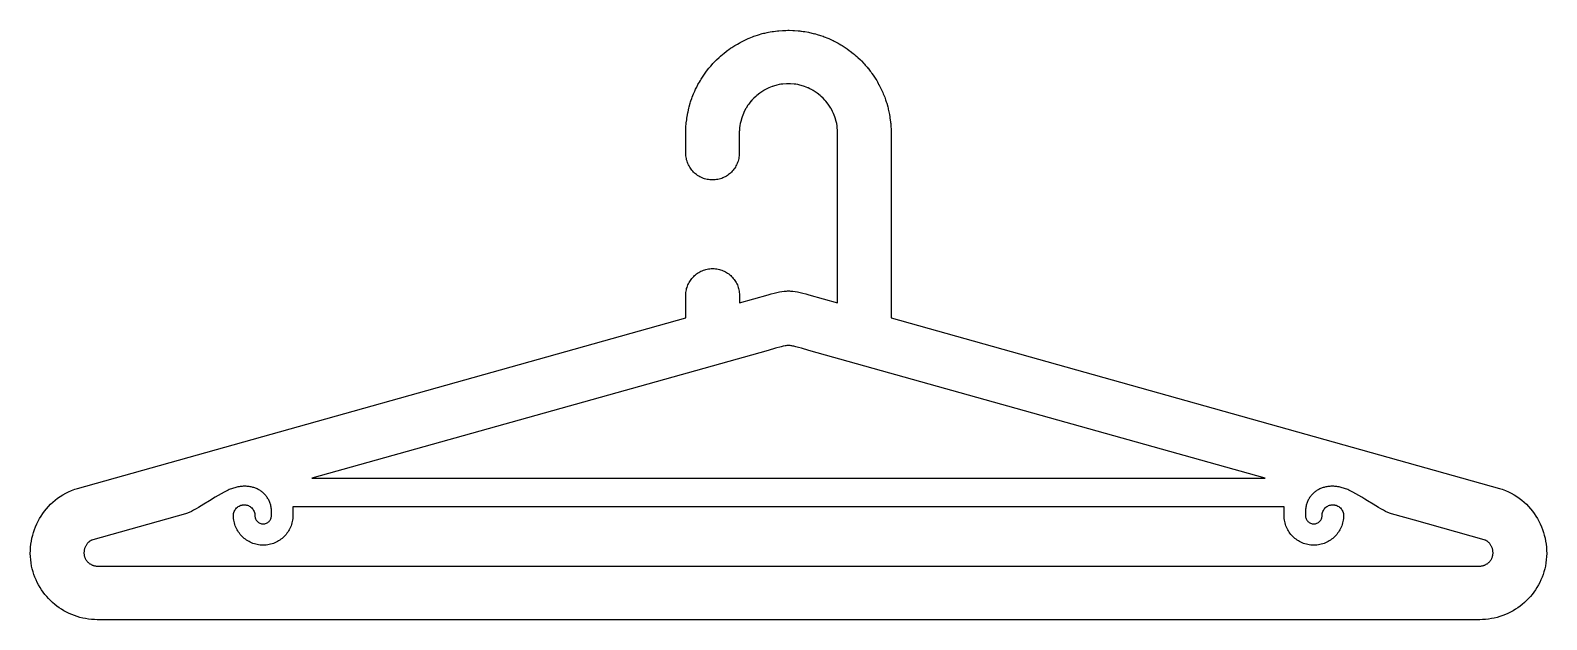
# Model space of a CAD drawing. Extents: x 27 to 2943, y 104 to 2866.
# Drawn here: x 1012.1 to 1436.3, y 2610.8 to 2775.8 of the extents above; entities that cross this region are included whole.
import ezdxf

# ---------------------------------------------------------------- set-up
doc = ezdxf.new("R2010")
doc.units = 0
doc.layers.add('IMPORT_-_HANGER_PACK_EPS', color=18, linetype='CONTINUOUS')

msp = doc.modelspace()

# ---------------------------------------------------------------- linework, layer by layer
at = {"layer": 'IMPORT_-_HANGER_PACK_EPS'}
for points in [[(1224.19, 2610.85), (1030.79, 2610.85), (1030.03, 2610.86), (1029.2, 2610.92), (1028.37, 2611.01), (1027.56, 2611.14), (1026.75, 2611.3), (1025.96, 2611.5), (1025.18, 2611.73), (1024.42, 2611.99), (1023.67, 2612.28), (1022.93, 2612.6), (1022.22, 2612.96), (1021.52, 2613.34), (1020.84, 2613.75), (1020.18, 2614.19), (1019.54, 2614.65), (1018.92, 2615.14), (1018.33, 2615.65), (1017.75, 2616.19), (1017.2, 2616.75), (1016.68, 2617.33), (1016.17, 2617.94), (1015.69, 2618.57), (1015.24, 2619.21), (1014.82, 2619.88), (1014.42, 2620.57), (1014.05, 2621.28), (1013.71, 2622), (1013.4, 2622.74), (1013.12, 2623.49), (1012.87, 2624.27), (1012.66, 2625.05), (1012.47, 2625.86), (1012.32, 2626.73), (1012.2, 2627.62), (1012.13, 2628.5), (1012.1, 2629.37), (1012.12, 2630.24), (1012.17, 2631.11), (1012.26, 2631.96), (1012.39, 2632.81), (1012.56, 2633.64), (1012.76, 2634.46), (1013, 2635.28), (1013.27, 2636.07), (1013.57, 2636.86), (1013.91, 2637.63), (1014.28, 2638.38), (1014.69, 2639.12), (1015.12, 2639.84), (1015.59, 2640.54), (1016.09, 2641.22), (1016.62, 2641.88), (1017.18, 2642.52), (1017.78, 2643.14), (1018.41, 2643.73), (1019.06, 2644.29), (1019.75, 2644.83), (1020.47, 2645.34), (1021.22, 2645.81), (1022, 2646.25), (1022.81, 2646.65), (1023.65, 2647.01), (1024.51, 2647.33), (1025.3, 2647.58), (1195.47, 2695.31), (1195.47, 2701.59), (1195.48, 2701.98), (1195.5, 2702.36), (1195.55, 2702.74), (1195.62, 2703.11), (1195.7, 2703.47), (1195.8, 2703.82), (1195.92, 2704.17), (1196.05, 2704.51), (1196.2, 2704.85), (1196.37, 2705.17), (1196.55, 2705.48), (1196.75, 2705.79), (1196.96, 2706.08), (1197.18, 2706.36), (1197.41, 2706.64), (1197.66, 2706.9), (1197.92, 2707.15), (1198.19, 2707.38), (1198.48, 2707.6), (1198.77, 2707.81), (1199.08, 2708.01), (1199.39, 2708.19), (1199.71, 2708.35), (1200.05, 2708.5), (1200.39, 2708.64), (1200.74, 2708.76), (1201.09, 2708.86), (1201.45, 2708.94), (1201.82, 2709.01), (1202.2, 2709.05), (1202.58, 2709.08), (1202.97, 2709.09), (1203.35, 2709.08), (1203.73, 2709.05), (1204.11, 2709.01), (1204.48, 2708.94), (1204.84, 2708.86), (1205.2, 2708.76), (1205.54, 2708.64), (1205.88, 2708.5), (1206.22, 2708.35), (1206.54, 2708.19), (1206.85, 2708.01), (1207.16, 2707.81), (1207.45, 2707.6), (1207.74, 2707.38), (1208.01, 2707.15), (1208.27, 2706.9), (1208.52, 2706.64), (1208.75, 2706.36), (1208.98, 2706.08), (1209.18, 2705.79), (1209.38, 2705.48), (1209.56, 2705.17), (1209.73, 2704.85), (1209.88, 2704.51), (1210.01, 2704.17), (1210.13, 2703.82), (1210.23, 2703.47), (1210.31, 2703.11), (1210.38, 2702.74), (1210.43, 2702.36), (1210.46, 2701.98), (1210.47, 2701.59), (1210.47, 2699.52), (1218.46, 2701.76), (1219.37, 2702.01), (1220.2, 2702.23), (1220.96, 2702.41), (1221.67, 2702.56), (1222.34, 2702.67), (1222.97, 2702.76), (1223.28, 2702.79), (1223.59, 2702.81), (1223.89, 2702.82), (1224.19, 2702.82), (1224.49, 2702.82), (1224.79, 2702.81), (1225.09, 2702.79), (1225.4, 2702.76), (1226.03, 2702.67), (1226.7, 2702.56), (1227.41, 2702.41), (1228.18, 2702.23), (1229.01, 2702.01), (1229.91, 2701.76), (1237.91, 2699.52), (1237.91, 2710.61), (1237.91, 2746.96), (1237.93, 2746.96), (1237.92, 2747.43), (1237.91, 2747.59), (1237.82, 2748.66), (1237.83, 2748.66), (1237.77, 2749.15), (1237.7, 2749.57), (1237.68, 2749.64), (1237.53, 2750.28), (1237.53, 2750.28), (1237.26, 2751.24), (1237.16, 2751.53), (1237.14, 2751.57), (1236.76, 2752.53), (1236.52, 2753.06), (1236.19, 2753.71), (1236.19, 2753.71), (1236.11, 2753.86), (1236.03, 2753.98), (1235.51, 2754.79), (1235.32, 2755.05), (1235.29, 2755.09), (1234.65, 2755.9), (1234.66, 2755.9), (1234.39, 2756.21), (1233.87, 2756.75), (1233.33, 2757.27), (1233.07, 2757.49), (1233.02, 2757.54), (1232.21, 2758.17), (1232.21, 2758.17), (1231.91, 2758.39), (1231.1, 2758.91), (1231.1, 2758.92), (1230.91, 2759.03), (1230.82, 2759.07), (1230.18, 2759.4), (1229.65, 2759.65), (1229.64, 2759.65), (1228.68, 2760.03), (1228.68, 2760.03), (1228.36, 2760.14), (1227.4, 2760.41), (1227.4, 2760.41), (1226.76, 2760.56), (1226.76, 2760.57), (1226.26, 2760.66), (1225.93, 2760.7), (1225.78, 2760.71), (1224.71, 2760.79), (1224.71, 2760.8), (1224.17, 2760.81), (1223.8, 2760.8), (1223.64, 2760.79), (1222.57, 2760.71), (1222.56, 2760.72), (1222.08, 2760.66), (1221.66, 2760.58), (1221.58, 2760.56), (1220.95, 2760.42), (1220.94, 2760.41), (1219.98, 2760.14), (1219.7, 2760.04), (1219.66, 2760.03), (1218.7, 2759.65), (1218.17, 2759.4), (1217.52, 2759.07), (1217.52, 2759.08), (1217.37, 2758.99), (1217.25, 2758.91), (1216.44, 2758.39), (1216.17, 2758.2), (1216.13, 2758.17), (1215.33, 2757.54), (1215.33, 2757.54), (1215.01, 2757.27), (1214.47, 2756.75), (1213.96, 2756.21), (1213.74, 2755.96), (1213.69, 2755.9), (1213.06, 2755.09), (1213.05, 2755.1), (1212.84, 2754.79), (1212.32, 2753.98), (1212.31, 2753.99), (1212.2, 2753.8), (1212.16, 2753.71), (1211.82, 2753.06), (1211.58, 2752.53), (1211.58, 2752.53), (1211.2, 2751.57), (1211.2, 2751.57), (1211.09, 2751.24), (1210.81, 2750.28), (1210.81, 2750.28), (1210.67, 2749.64), (1210.66, 2749.65), (1210.57, 2749.15), (1210.53, 2748.81), (1210.52, 2748.66), (1210.44, 2747.59), (1210.43, 2747.59), (1210.41, 2746.78), (1210.41, 2741.36), (1210.4, 2740.98), (1210.37, 2740.6), (1210.32, 2740.22), (1210.25, 2739.86), (1210.17, 2739.49), (1210.07, 2739.14), (1209.95, 2738.79), (1209.82, 2738.45), (1209.67, 2738.12), (1209.5, 2737.8), (1209.33, 2737.49), (1209.13, 2737.18), (1208.92, 2736.89), (1208.7, 2736.61), (1208.47, 2736.34), (1208.22, 2736.08), (1207.96, 2735.83), (1207.69, 2735.6), (1207.41, 2735.37), (1207.11, 2735.17), (1206.81, 2734.97), (1206.5, 2734.79), (1206.17, 2734.63), (1205.84, 2734.48), (1205.5, 2734.34), (1205.16, 2734.23), (1204.8, 2734.13), (1204.44, 2734.04), (1204.07, 2733.98), (1203.7, 2733.93), (1203.32, 2733.9), (1202.94, 2733.89), (1202.55, 2733.9), (1202.17, 2733.93), (1201.8, 2733.98), (1201.43, 2734.04), (1201.07, 2734.13), (1200.71, 2734.23), (1200.37, 2734.34), (1200.03, 2734.48), (1199.7, 2734.63), (1199.38, 2734.79), (1199.06, 2734.97), (1198.76, 2735.17), (1198.47, 2735.37), (1198.18, 2735.6), (1197.91, 2735.83), (1197.65, 2736.08), (1197.41, 2736.34), (1197.17, 2736.61), (1196.95, 2736.89), (1196.74, 2737.18), (1196.55, 2737.49), (1196.37, 2737.8), (1196.2, 2738.12), (1196.05, 2738.45), (1195.92, 2738.79), (1195.8, 2739.14), (1195.7, 2739.49), (1195.62, 2739.86), (1195.55, 2740.22), (1195.5, 2740.6), (1195.48, 2740.98), (1195.47, 2741.36), (1195.47, 2746.96), (1195.47, 2747.13), (1195.47, 2747.14), (1195.5, 2748.32), (1195.51, 2748.7), (1195.5, 2748.7), (1195.58, 2749.78), (1195.6, 2750.02), (1195.63, 2750.25), (1195.71, 2750.72), (1195.77, 2751.21), (1195.84, 2751.63), (1196.02, 2752.63), (1196.09, 2752.98), (1196.08, 2752.98), (1196.31, 2754.01), (1196.41, 2754.38), (1196.4, 2754.39), (1196.69, 2755.39), (1196.79, 2755.73), (1196.91, 2756.06), (1197.14, 2756.72), (1197.27, 2757.07), (1197.26, 2757.07), (1197.64, 2758.03), (1197.79, 2758.39), (1197.95, 2758.73), (1198.21, 2759.29), (1198.35, 2759.6), (1198.51, 2759.89), (1198.85, 2760.56), (1199.05, 2760.92), (1199.27, 2761.26), (1199.54, 2761.74), (1199.73, 2762.06), (1199.72, 2762.07), (1200.27, 2762.93), (1200.46, 2763.2), (1200.65, 2763.46), (1201.07, 2764.06), (1201.29, 2764.34), (1201.28, 2764.35), (1201.91, 2765.16), (1202.17, 2765.47), (1202.44, 2765.76), (1202.82, 2766.2), (1203.06, 2766.46), (1203.06, 2766.46), (1203.76, 2767.2), (1204.03, 2767.47), (1204.03, 2767.47), (1204.04, 2767.47), (1204.77, 2768.17), (1204.98, 2768.37), (1205.2, 2768.56), (1205.81, 2769.08), (1206.08, 2769.3), (1206.07, 2769.31), (1206.88, 2769.95), (1207.19, 2770.18), (1207.51, 2770.39), (1208, 2770.75), (1208.3, 2770.95), (1208.3, 2770.95), (1209.16, 2771.51), (1209.53, 2771.73), (1209.91, 2771.93), (1210.37, 2772.2), (1210.67, 2772.36), (1210.67, 2772.37), (1211.58, 2772.84), (1211.94, 2773.01), (1211.93, 2773.02), (1212.87, 2773.45), (1213.2, 2773.58), (1213.19, 2773.59), (1214.15, 2773.97), (1214.52, 2774.11), (1214.89, 2774.22), (1215.49, 2774.42), (1215.84, 2774.53), (1215.84, 2774.54), (1216.84, 2774.83), (1217.21, 2774.92), (1217.57, 2775), (1218.24, 2775.15), (1218.63, 2775.23), (1219.02, 2775.29), (1219.63, 2775.4), (1220.01, 2775.46), (1220.01, 2775.46), (1221.07, 2775.59), (1221.45, 2775.63), (1221.45, 2775.65), (1222.53, 2775.73), (1222.98, 2775.75), (1223.42, 2775.74), (1224, 2775.76), (1224.35, 2775.76), (1224.38, 2775.76), (1224.38, 2775.76), (1225.44, 2775.73), (1225.82, 2775.71), (1225.82, 2775.73), (1226.89, 2775.65), (1227.13, 2775.63), (1227.37, 2775.6), (1227.61, 2775.56), (1227.84, 2775.52), (1228.33, 2775.46), (1228.74, 2775.39), (1229.75, 2775.21), (1230.1, 2775.14), (1230.1, 2775.15), (1231.12, 2774.91), (1231.5, 2774.82), (1231.5, 2774.83), (1232.5, 2774.54), (1232.84, 2774.43), (1233.18, 2774.31), (1233.84, 2774.09), (1234.19, 2773.96), (1234.19, 2773.97), (1235.15, 2773.59), (1235.5, 2773.44), (1235.84, 2773.28), (1236.41, 2773.02), (1236.71, 2772.87), (1237, 2772.72), (1237.68, 2772.37), (1238.04, 2772.18), (1238.38, 2771.96), (1238.86, 2771.68), (1239.17, 2771.49), (1239.18, 2771.51), (1240.05, 2770.95), (1240.32, 2770.77), (1240.58, 2770.58), (1241.18, 2770.15), (1241.46, 2769.94), (1241.47, 2769.95), (1242.27, 2769.31), (1242.58, 2769.06), (1242.88, 2768.78), (1243.31, 2768.41), (1243.57, 2768.17), (1243.58, 2768.17), (1244.32, 2767.47), (1244.58, 2767.2), (1244.59, 2767.19), (1244.59, 2767.19), (1245.29, 2766.46), (1245.49, 2766.25), (1245.67, 2766.02), (1246.2, 2765.42), (1246.42, 2765.15), (1246.43, 2765.16), (1247.06, 2764.35), (1247.3, 2764.04), (1247.51, 2763.72), (1247.86, 2763.22), (1248.06, 2762.93), (1248.07, 2762.93), (1248.62, 2762.07), (1248.85, 2761.7), (1249.05, 2761.32), (1249.31, 2760.85), (1249.48, 2760.55), (1249.49, 2760.56), (1249.96, 2759.65), (1250.13, 2759.29), (1250.14, 2759.29), (1250.56, 2758.36), (1250.7, 2758.03), (1250.71, 2758.03), (1251.09, 2757.07), (1251.22, 2756.71), (1251.34, 2756.34), (1251.54, 2755.74), (1251.65, 2755.39), (1251.66, 2755.39), (1251.94, 2754.39), (1252.04, 2754.02), (1252.11, 2753.66), (1252.27, 2752.98), (1252.35, 2752.59), (1252.4, 2752.2), (1252.51, 2751.59), (1252.57, 2751.21), (1252.57, 2751.21), (1252.71, 2750.16), (1252.75, 2749.77), (1252.77, 2749.78), (1252.85, 2748.7), (1252.87, 2748.25), (1252.86, 2747.81), (1252.88, 2747.14), (1252.88, 2746.96), (1252.91, 2746.96), (1252.91, 2695.92), (1252.9, 2695.62), (1252.88, 2695.32), (1423.07, 2647.58), (1423.86, 2647.33), (1424.72, 2647.01), (1425.56, 2646.65), (1426.37, 2646.25), (1427.15, 2645.81), (1427.9, 2645.34), (1428.62, 2644.83), (1429.31, 2644.29), (1429.97, 2643.73), (1430.59, 2643.14), (1431.19, 2642.52), (1431.75, 2641.88), (1432.28, 2641.22), (1432.78, 2640.54), (1433.25, 2639.84), (1433.69, 2639.12), (1434.09, 2638.38), (1434.46, 2637.63), (1434.8, 2636.86), (1435.1, 2636.07), (1435.38, 2635.28), (1435.61, 2634.46), (1435.81, 2633.64), (1435.98, 2632.81), (1436.11, 2631.96), (1436.2, 2631.11), (1436.26, 2630.24), (1436.27, 2629.37), (1436.24, 2628.5), (1436.17, 2627.62), (1436.06, 2626.73), (1435.9, 2625.86), (1435.72, 2625.05), (1435.5, 2624.27), (1435.25, 2623.49), (1434.97, 2622.74), (1434.66, 2622), (1434.32, 2621.28), (1433.95, 2620.57), (1433.56, 2619.88), (1433.13, 2619.21), (1432.68, 2618.57), (1432.2, 2617.94), (1431.7, 2617.33), (1431.17, 2616.75), (1430.62, 2616.19), (1430.05, 2615.65), (1429.45, 2615.14), (1428.83, 2614.65), (1428.19, 2614.19), (1427.53, 2613.75), (1426.85, 2613.34), (1426.15, 2612.96), (1425.44, 2612.6), (1424.71, 2612.28), (1423.96, 2611.99), (1423.19, 2611.73), (1422.41, 2611.5), (1421.62, 2611.3), (1420.81, 2611.14), (1420, 2611.01), (1419.17, 2610.92), (1418.34, 2610.86), (1417.58, 2610.85), (1224.19, 2610.85)], [(1090.89, 2650.4), (1357.48, 2650.4), (1229.91, 2686.18), (1227.81, 2686.78), (1226.98, 2687.02), (1226.28, 2687.21), (1225.67, 2687.37), (1225.4, 2687.42), (1225.14, 2687.47), (1224.89, 2687.51), (1224.65, 2687.54), (1224.42, 2687.55), (1224.19, 2687.56), (1223.95, 2687.55), (1223.72, 2687.54), (1223.48, 2687.51), (1223.23, 2687.47), (1222.7, 2687.37), (1222.09, 2687.21), (1220.56, 2686.78), (1218.46, 2686.18), (1090.89, 2650.4)], [(1362.83, 2642.4), (1085.54, 2642.4), (1085.54, 2639.99), (1085.56, 2639.99), (1085.56, 2639.99), (1085.54, 2639.99), (1085.53, 2639.56), (1085.5, 2639.14), (1085.45, 2638.72), (1085.38, 2638.31), (1085.28, 2637.91), (1085.17, 2637.52), (1085.04, 2637.13), (1084.89, 2636.75), (1084.73, 2636.39), (1084.54, 2636.03), (1084.34, 2635.68), (1084.13, 2635.34), (1083.9, 2635.02), (1083.65, 2634.7), (1083.39, 2634.4), (1083.12, 2634.12), (1082.83, 2633.84), (1082.53, 2633.58), (1082.21, 2633.34), (1081.89, 2633.1), (1081.55, 2632.89), (1081.2, 2632.69), (1080.85, 2632.51), (1080.48, 2632.34), (1080.1, 2632.19), (1079.71, 2632.06), (1079.32, 2631.95), (1078.92, 2631.86), (1078.51, 2631.78), (1078.09, 2631.73), (1077.67, 2631.7), (1077.24, 2631.69), (1077.24, 2631.68), (1077.24, 2631.68), (1077.24, 2631.68), (1077.24, 2631.69), (1076.81, 2631.7), (1076.39, 2631.73), (1075.97, 2631.78), (1075.56, 2631.86), (1075.16, 2631.95), (1074.77, 2632.06), (1074.38, 2632.19), (1074, 2632.34), (1073.63, 2632.51), (1073.28, 2632.69), (1072.93, 2632.89), (1072.59, 2633.1), (1072.27, 2633.34), (1071.95, 2633.58), (1071.65, 2633.84), (1071.36, 2634.12), (1071.09, 2634.4), (1070.83, 2634.7), (1070.58, 2635.02), (1070.35, 2635.34), (1070.14, 2635.68), (1069.94, 2636.03), (1069.75, 2636.39), (1069.59, 2636.75), (1069.44, 2637.13), (1069.31, 2637.52), (1069.2, 2637.91), (1069.1, 2638.31), (1069.03, 2638.72), (1068.98, 2639.14), (1068.95, 2639.56), (1068.93, 2639.99), (1068.92, 2639.99), (1068.92, 2639.99), (1068.93, 2640.15), (1068.94, 2640.3), (1068.96, 2640.45), (1068.98, 2640.6), (1069.06, 2640.88), (1069.16, 2641.16), (1069.29, 2641.42), (1069.44, 2641.67), (1069.61, 2641.9), (1069.8, 2642.11), (1070.01, 2642.31), (1070.25, 2642.48), (1070.49, 2642.63), (1070.76, 2642.76), (1071.03, 2642.86), (1071.32, 2642.93), (1071.47, 2642.96), (1071.62, 2642.98), (1071.77, 2642.99), (1071.92, 2642.99), (1072.08, 2642.99), (1072.23, 2642.98), (1072.38, 2642.96), (1072.53, 2642.93), (1072.82, 2642.86), (1073.09, 2642.76), (1073.35, 2642.63), (1073.6, 2642.48), (1073.83, 2642.31), (1074.04, 2642.11), (1074.24, 2641.9), (1074.41, 2641.67), (1074.56, 2641.42), (1074.69, 2641.16), (1074.79, 2640.88), (1074.86, 2640.6), (1074.89, 2640.45), (1074.91, 2640.3), (1074.92, 2640.15), (1074.92, 2639.99), (1074.92, 2639.99), (1074.91, 2639.99), (1074.92, 2639.76), (1074.96, 2639.53), (1075.02, 2639.31), (1075.1, 2639.1), (1075.2, 2638.9), (1075.32, 2638.71), (1075.45, 2638.53), (1075.61, 2638.36), (1075.77, 2638.21), (1075.95, 2638.07), (1076.15, 2637.95), (1076.35, 2637.85), (1076.56, 2637.77), (1076.78, 2637.71), (1077.01, 2637.68), (1077.24, 2637.66), (1077.24, 2637.68), (1077.24, 2637.68), (1077.24, 2637.68), (1077.24, 2637.66), (1077.47, 2637.68), (1077.7, 2637.71), (1077.92, 2637.77), (1078.13, 2637.85), (1078.33, 2637.95), (1078.53, 2638.07), (1078.71, 2638.21), (1078.87, 2638.36), (1079.03, 2638.53), (1079.16, 2638.71), (1079.28, 2638.9), (1079.38, 2639.1), (1079.46, 2639.31), (1079.52, 2639.53), (1079.56, 2639.76), (1079.57, 2639.99), (1079.56, 2639.99), (1079.56, 2639.99), (1079.57, 2639.99), (1079.59, 2640.3), (1079.6, 2640.61), (1079.6, 2640.9), (1079.59, 2641.2), (1079.57, 2641.49), (1079.54, 2641.77), (1079.5, 2642.06), (1079.46, 2642.33), (1079.4, 2642.6), (1079.34, 2642.87), (1079.27, 2643.13), (1079.19, 2643.38), (1079.1, 2643.63), (1079, 2643.87), (1078.9, 2644.11), (1078.78, 2644.34), (1078.66, 2644.57), (1078.54, 2644.79), (1078.4, 2645), (1078.26, 2645.21), (1078.11, 2645.41), (1077.95, 2645.61), (1077.79, 2645.8), (1077.62, 2645.98), (1077.44, 2646.16), (1077.26, 2646.33), (1077.07, 2646.49), (1076.88, 2646.65), (1076.68, 2646.79), (1076.47, 2646.94), (1076.26, 2647.07), (1076.04, 2647.2), (1075.82, 2647.32), (1075.59, 2647.43), (1075.36, 2647.54), (1075.12, 2647.64), (1074.88, 2647.73), (1074.63, 2647.81), (1074.38, 2647.88), (1074.13, 2647.95), (1073.87, 2648.01), (1073.6, 2648.06), (1073.34, 2648.1), (1073.07, 2648.14), (1072.79, 2648.16), (1072.51, 2648.18), (1072.23, 2648.19), (1071.95, 2648.19), (1071.66, 2648.18), (1071.37, 2648.16), (1071.08, 2648.14), (1070.78, 2648.1), (1070.49, 2648.06), (1070.19, 2648), (1069.88, 2647.94), (1069.58, 2647.87), (1069.28, 2647.78), (1068.97, 2647.69), (1068.66, 2647.59), (1068.35, 2647.48), (1068.04, 2647.36), (1067.73, 2647.23), (1067.41, 2647.09), (1067.1, 2646.94), (1066.28, 2646.51), (1065.45, 2646.06), (1064.62, 2645.59), (1063.8, 2645.11), (1062.18, 2644.12), (1060.62, 2643.15), (1059.87, 2642.69), (1059.15, 2642.26), (1058.45, 2641.85), (1057.79, 2641.48), (1057.16, 2641.15), (1056.57, 2640.87), (1056.3, 2640.75), (1056.03, 2640.64), (1055.77, 2640.55), (1055.53, 2640.48), (1029.55, 2633.19), (1029.34, 2633.12), (1029.23, 2633.08), (1029.12, 2633.04), (1029.01, 2632.98), (1028.9, 2632.92), (1028.79, 2632.85), (1028.68, 2632.77), (1028.56, 2632.68), (1028.44, 2632.58), (1028.33, 2632.47), (1028.21, 2632.35), (1028.1, 2632.22), (1027.99, 2632.09), (1027.89, 2631.94), (1027.78, 2631.79), (1027.69, 2631.63), (1027.6, 2631.46), (1027.51, 2631.29), (1027.43, 2631.11), (1027.36, 2630.93), (1027.3, 2630.75), (1027.25, 2630.57), (1027.2, 2630.39), (1027.17, 2630.2), (1027.14, 2630.02), (1027.12, 2629.84), (1027.11, 2629.67), (1027.11, 2629.5), (1027.11, 2629.33), (1027.13, 2629.17), (1027.15, 2629.01), (1027.17, 2628.85), (1027.21, 2628.7), (1027.25, 2628.54), (1027.3, 2628.39), (1027.35, 2628.24), (1027.42, 2628.1), (1027.48, 2627.95), (1027.56, 2627.81), (1027.64, 2627.67), (1027.72, 2627.54), (1027.81, 2627.41), (1027.91, 2627.28), (1028.01, 2627.16), (1028.12, 2627.04), (1028.23, 2626.92), (1028.35, 2626.81), (1028.47, 2626.71), (1028.6, 2626.61), (1028.73, 2626.52), (1028.86, 2626.43), (1029, 2626.34), (1029.14, 2626.27), (1029.28, 2626.2), (1029.43, 2626.13), (1029.57, 2626.08), (1029.72, 2626.02), (1029.88, 2625.98), (1030.04, 2625.94), (1030.2, 2625.91), (1030.36, 2625.88), (1030.53, 2625.86), (1030.7, 2625.85), (1030.96, 2625.85), (1224.19, 2625.85), (1417.41, 2625.85), (1417.67, 2625.85), (1417.84, 2625.86), (1418.01, 2625.88), (1418.18, 2625.91), (1418.33, 2625.94), (1418.49, 2625.98), (1418.65, 2626.02), (1418.8, 2626.08), (1418.94, 2626.13), (1419.09, 2626.2), (1419.23, 2626.27), (1419.37, 2626.34), (1419.51, 2626.43), (1419.64, 2626.52), (1419.77, 2626.61), (1419.9, 2626.71), (1420.02, 2626.81), (1420.14, 2626.92), (1420.25, 2627.04), (1420.36, 2627.16), (1420.46, 2627.28), (1420.56, 2627.41), (1420.65, 2627.54), (1420.73, 2627.67), (1420.81, 2627.81), (1420.89, 2627.95), (1420.95, 2628.1), (1421.02, 2628.24), (1421.07, 2628.39), (1421.12, 2628.54), (1421.16, 2628.7), (1421.2, 2628.85), (1421.22, 2629.01), (1421.25, 2629.17), (1421.26, 2629.33), (1421.26, 2629.5), (1421.26, 2629.67), (1421.25, 2629.84), (1421.23, 2630.02), (1421.2, 2630.2), (1421.17, 2630.39), (1421.12, 2630.57), (1421.07, 2630.75), (1421.01, 2630.93), (1420.94, 2631.11), (1420.86, 2631.29), (1420.77, 2631.46), (1420.68, 2631.63), (1420.59, 2631.79), (1420.48, 2631.94), (1420.38, 2632.09), (1420.27, 2632.22), (1420.16, 2632.35), (1420.04, 2632.47), (1419.93, 2632.58), (1419.81, 2632.68), (1419.69, 2632.77), (1419.58, 2632.85), (1419.47, 2632.92), (1419.36, 2632.98), (1419.25, 2633.04), (1419.14, 2633.08), (1419.03, 2633.12), (1418.82, 2633.19), (1399.26, 2638.67), (1396.61, 2639.42), (1392.84, 2640.48), (1392.6, 2640.55), (1392.34, 2640.64), (1392.07, 2640.75), (1391.8, 2640.87), (1391.21, 2641.15), (1390.58, 2641.48), (1389.92, 2641.85), (1389.22, 2642.26), (1387.75, 2643.15), (1386.19, 2644.12), (1385.38, 2644.61), (1384.57, 2645.11), (1383.75, 2645.59), (1382.92, 2646.06), (1382.09, 2646.51), (1381.27, 2646.94), (1380.96, 2647.09), (1380.64, 2647.23), (1380.33, 2647.36), (1380.02, 2647.48), (1379.71, 2647.59), (1379.4, 2647.69), (1379.1, 2647.78), (1378.79, 2647.87), (1378.49, 2647.94), (1378.18, 2648), (1377.89, 2648.06), (1377.59, 2648.1), (1377.29, 2648.14), (1377, 2648.16), (1376.71, 2648.18), (1376.42, 2648.19), (1376.14, 2648.19), (1375.86, 2648.18), (1375.58, 2648.16), (1375.31, 2648.14), (1375.03, 2648.1), (1374.77, 2648.06), (1374.5, 2648.01), (1374.24, 2647.95), (1373.99, 2647.88), (1373.74, 2647.81), (1373.49, 2647.73), (1373.25, 2647.64), (1373.01, 2647.54), (1372.78, 2647.43), (1372.55, 2647.32), (1372.33, 2647.2), (1372.11, 2647.07), (1371.9, 2646.94), (1371.69, 2646.79), (1371.49, 2646.65), (1371.3, 2646.49), (1371.11, 2646.33), (1370.93, 2646.16), (1370.75, 2645.98), (1370.58, 2645.8), (1370.42, 2645.61), (1370.26, 2645.41), (1370.11, 2645.21), (1369.97, 2645), (1369.84, 2644.79), (1369.71, 2644.57), (1369.59, 2644.34), (1369.47, 2644.11), (1369.37, 2643.87), (1369.27, 2643.63), (1369.18, 2643.38), (1369.1, 2643.13), (1369.03, 2642.87), (1368.97, 2642.6), (1368.91, 2642.33), (1368.87, 2642.06), (1368.83, 2641.77), (1368.8, 2641.49), (1368.78, 2641.2), (1368.77, 2640.9), (1368.77, 2640.61), (1368.78, 2640.3), (1368.8, 2639.99), (1368.81, 2639.99), (1368.81, 2639.99), (1368.8, 2639.99), (1368.81, 2639.76), (1368.85, 2639.53), (1368.91, 2639.31), (1368.99, 2639.1), (1369.09, 2638.9), (1369.21, 2638.71), (1369.34, 2638.53), (1369.5, 2638.36), (1369.66, 2638.21), (1369.84, 2638.07), (1370.04, 2637.95), (1370.24, 2637.85), (1370.45, 2637.77), (1370.67, 2637.71), (1370.9, 2637.68), (1371.13, 2637.66), (1371.13, 2637.68), (1371.13, 2637.68), (1371.13, 2637.68), (1371.13, 2637.66), (1371.36, 2637.68), (1371.59, 2637.71), (1371.81, 2637.77), (1372.02, 2637.85), (1372.22, 2637.95), (1372.42, 2638.07), (1372.6, 2638.21), (1372.76, 2638.36), (1372.92, 2638.53), (1373.05, 2638.71), (1373.17, 2638.9), (1373.27, 2639.1), (1373.35, 2639.31), (1373.41, 2639.53), (1373.45, 2639.76), (1373.46, 2639.99), (1373.45, 2639.99), (1373.45, 2639.99), (1373.45, 2640.15), (1373.46, 2640.3), (1373.48, 2640.45), (1373.51, 2640.6), (1373.58, 2640.88), (1373.68, 2641.16), (1373.81, 2641.42), (1373.96, 2641.67), (1374.13, 2641.9), (1374.33, 2642.11), (1374.54, 2642.31), (1374.77, 2642.48), (1375.02, 2642.63), (1375.28, 2642.76), (1375.56, 2642.86), (1375.84, 2642.93), (1375.99, 2642.96), (1376.14, 2642.98), (1376.29, 2642.99), (1376.45, 2642.99), (1376.6, 2642.99), (1376.75, 2642.98), (1376.9, 2642.96), (1377.05, 2642.93), (1377.34, 2642.86), (1377.61, 2642.76), (1377.88, 2642.63), (1378.12, 2642.48), (1378.36, 2642.31), (1378.57, 2642.11), (1378.76, 2641.9), (1378.93, 2641.67), (1379.09, 2641.42), (1379.21, 2641.16), (1379.31, 2640.88), (1379.39, 2640.6), (1379.41, 2640.45), (1379.43, 2640.3), (1379.44, 2640.15), (1379.45, 2639.99), (1379.45, 2639.99), (1379.44, 2639.99), (1379.42, 2639.56), (1379.39, 2639.14), (1379.34, 2638.72), (1379.27, 2638.31), (1379.17, 2637.91), (1379.06, 2637.52), (1378.93, 2637.13), (1378.78, 2636.75), (1378.62, 2636.39), (1378.43, 2636.03), (1378.23, 2635.68), (1378.02, 2635.34), (1377.79, 2635.02), (1377.54, 2634.7), (1377.28, 2634.4), (1377.01, 2634.12), (1376.72, 2633.84), (1376.42, 2633.58), (1376.11, 2633.34), (1375.78, 2633.1), (1375.44, 2632.89), (1375.1, 2632.69), (1374.74, 2632.51), (1374.37, 2632.34), (1373.99, 2632.19), (1373.61, 2632.06), (1373.21, 2631.95), (1372.81, 2631.86), (1372.4, 2631.78), (1371.98, 2631.73), (1371.56, 2631.7), (1371.13, 2631.69), (1371.13, 2631.68), (1371.13, 2631.68), (1371.13, 2631.68), (1371.13, 2631.69), (1370.7, 2631.7), (1370.28, 2631.73), (1369.86, 2631.78), (1369.45, 2631.86), (1369.05, 2631.95), (1368.66, 2632.06), (1368.27, 2632.19), (1367.89, 2632.34), (1367.52, 2632.51), (1367.17, 2632.69), (1366.82, 2632.89), (1366.48, 2633.1), (1366.16, 2633.34), (1365.84, 2633.58), (1365.54, 2633.84), (1365.25, 2634.12), (1364.98, 2634.4), (1364.72, 2634.7), (1364.47, 2635.02), (1364.24, 2635.34), (1364.03, 2635.68), (1363.83, 2636.03), (1363.64, 2636.39), (1363.48, 2636.75), (1363.33, 2637.13), (1363.2, 2637.52), (1363.09, 2637.91), (1362.99, 2638.31), (1362.92, 2638.72), (1362.87, 2639.14), (1362.84, 2639.56), (1362.83, 2639.99), (1362.81, 2639.99), (1362.81, 2639.99), (1362.83, 2639.99), (1362.83, 2642.4)]]:
    msp.add_lwpolyline(points, close=True, dxfattribs=at)

doc.saveas('drawing.dxf')
